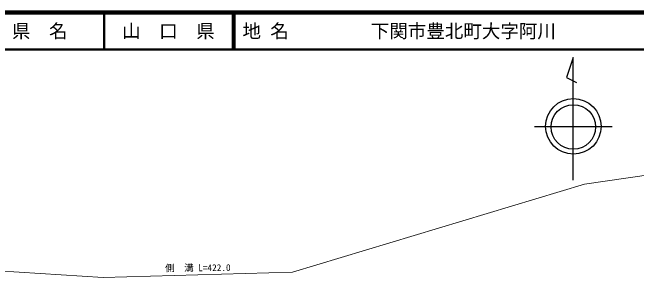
# Model space of a CAD drawing. Units: millimetres, scale not verified. Extents: x 40000 to 680000, y 20000 to 380000.
# Drawn here: x 308268 to 476794, y 308525 to 380000 of the extents above; entities that cross this region are included whole.
import ezdxf
from ezdxf.enums import TextEntityAlignment as Align

# ---------------------------------------------------------------- set-up
doc = ezdxf.new("R2010")
doc.units = ezdxf.units.MM
doc.header["$LTSCALE"] = 1000
for name, color, linetype, lineweight in [('M-BGD', 7, 'Continuous', 25), ('M-STR-HTXT', 7, 'Continuous', 13), ('M-TTL', 2, 'Continuous', 140), ('M-TTL-LINE', 7, 'Continuous', 50), ('M-TTL-TXT', 7, 'Continuous', 50)]:
    doc.layers.add(name, color=color, linetype=linetype, lineweight=lineweight)
doc.styles.add('ＭＳ ゴシック', font='')
doc.styles.get('ＭＳ ゴシック').set_extended_font_data('MS Gothic')

msp = doc.modelspace()

# ---------------------------------------------------------------- linework, layer by layer
at = {"layer": 'M-BGD'}
for p, q in [((459705, 367825), (457899, 362454)), ((459705, 334796), (459705, 367825)), ((457899, 362454), (460581, 361108)), ((449205, 349296), (470205, 349296))]:
    msp.add_line(p, q, dxfattribs=at)
for centre, radius in [((459748, 349296), 7500), ((459739, 349138), 6000)]:
    msp.add_circle(centre, radius, dxfattribs=at)
at = {"layer": 'M-STR-HTXT'}
for p, q in [((462780, 333721), (560677, 347969)), ((383874, 310001), (462780, 333721)), ((147252, 320167), (332773, 308525)), ((332773, 308525), (383874, 310001))]:
    msp.add_line(p, q, dxfattribs=at)
at = {"layer": 'M-TTL'}
msp.add_line((680000, 380000), (40000, 380000), dxfattribs=at)
at = {"layer": 'M-TTL-LINE'}
for p, q in [((333000, 380000), (333000, 370000)), ((367750, 380000), (367750, 370000)), ((368250, 380000), (368250, 370000)), ((40000, 370000), (680000, 370000))]:
    msp.add_line(p, q, dxfattribs=at)

# ---------------------------------------------------------------- texts
at = {"layer": 'M-STR-HTXT', "style": 'ＭＳ ゴシック'}
msp.add_text('側\u3000溝 L=422.0', height=1833, rotation=0.383, dxfattribs=at).set_placement((349506, 309612), align=Align.BOTTOM_LEFT)
at = {"layer": 'M-TTL-TXT', "style": 'ＭＳ ゴシック'}
for s, p in [('県\u3000名', (315625, 375000)), ('山\u3000口\u3000県', (350375, 375000))]:
    msp.add_text(s, height=3666, dxfattribs=at).set_placement(p, align=Align.MIDDLE_CENTER)
for s, p in [('地 名', (370380, 375000)), ('下関市豊北町大字阿川', (405024, 375000))]:
    msp.add_text(s, height=3666, dxfattribs=at).set_placement(p, align=Align.MIDDLE_LEFT)

doc.saveas('drawing.dxf')
